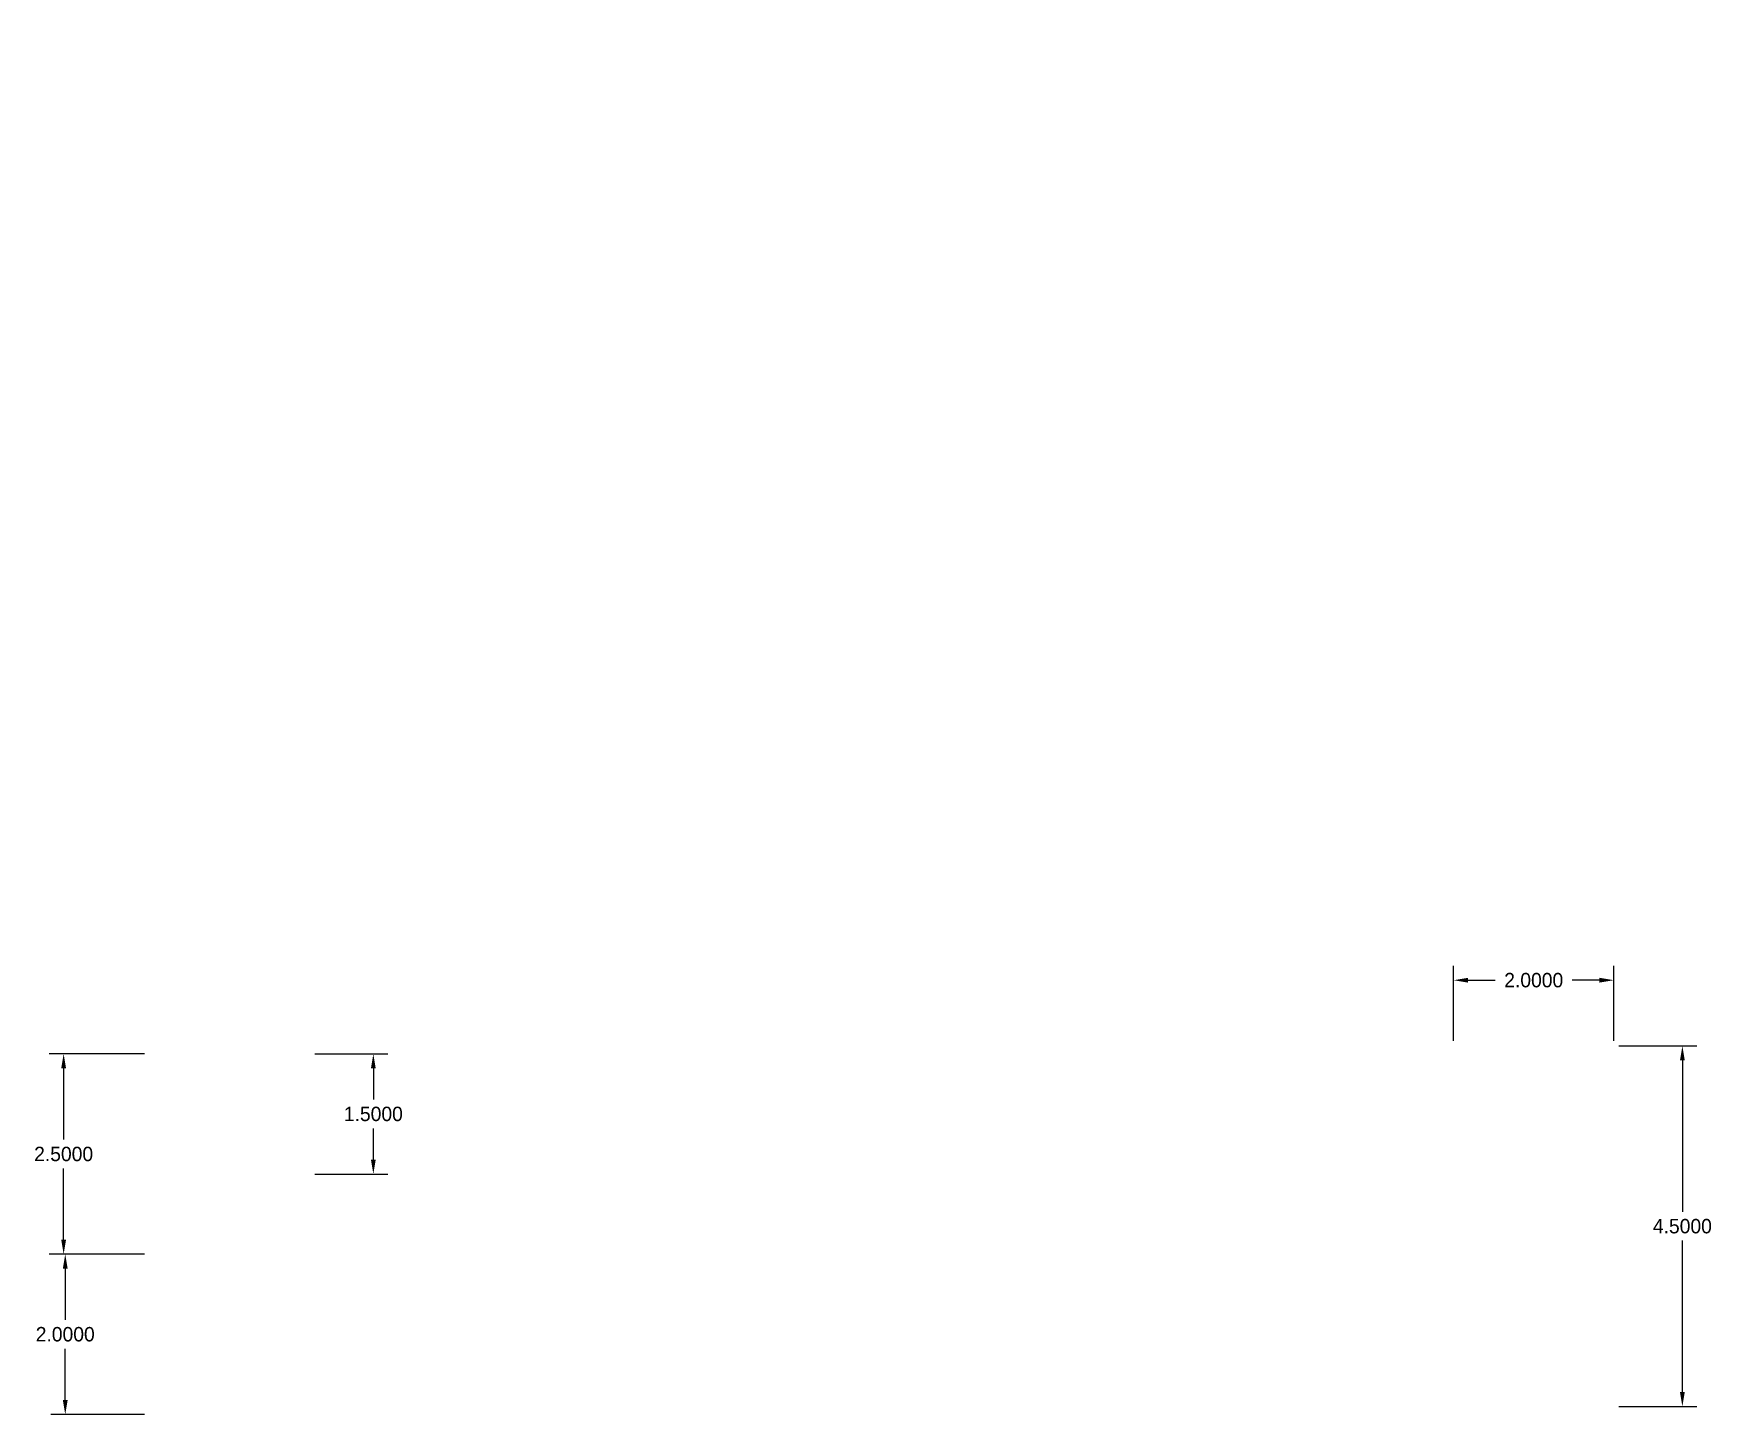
# Model space of a CAD drawing. Header units: inches. Extents: x 25.6 to 46.6, y 0.5 to 17.7.
import ezdxf

# ---------------------------------------------------------------- set-up
doc = ezdxf.new("R2010")
doc.units = ezdxf.units.IN
doc.header["$MEASUREMENT"] = 0
doc.layers.get('0').update_dxf_attribs({"true_color": 0xe7f0ff})
doc.dimstyles.get("Standard").update_dxf_attribs({"dimtxt": 0.18, "dimasz": 0.18, "dimexe": 0.18, "dimexo": 0.0625, "dimgap": 0.09, "dimtad": 0, "dimtih": 1, "dimtoh": 1, "dimdec": 4, "dimzin": 0, "dimdsep": 46, "dimtxsty": 'Standard', "dimcen": 0.09, "dimadec": 0, "dimazin": 0, "dimtfac": 1, "dimtdec": 4, "dimtofl": 0, "dimtmove": 0, "dimatfit": 3, "dimfxl": 1, "dimtolj": 1, "dimtzin": 0, "dimarcsym": 0})

# ---------------------------------------------------------------- blocks, each defined once
blk = doc.blocks.new('*D7')
at = {"color": 0, "lineweight": -2}
for p, q in [((27.023, 4.958), (25.835, 4.958)), ((26.015, 4.778), (26.015, 3.888)), ((26.015, 2.638), (26.015, 3.528)), ((27.023, 2.458), (25.835, 2.458))]:
    blk.add_line(p, q, dxfattribs=at)
at = {"color": 0}
for points in [[(25.985, 4.778), (26.045, 4.778), (26.015, 4.958)], [(25.985, 2.638), (26.045, 2.638), (26.015, 2.458)]]:
    blk.add_solid(points, dxfattribs=at)
at = {"layer": 'Defpoints', "color": 0}
for p in [(27.085, 4.958, -11.322), (26.015, 2.458), (27.085, 2.458, -11.322)]:
    blk.add_point(p, dxfattribs=at)
at = {"color": 0, "insert": (26.015, 3.708), "char_height": 0.18, "attachment_point": 5}
blk.add_mtext('\\A1;2.5000', dxfattribs=at)
blk = doc.blocks.new('*D8')
at = {"color": 0, "lineweight": -2}
for p, q in [((27.023, 2.458), (25.855, 2.458)), ((26.035, 2.278), (26.035, 1.638)), ((26.035, 0.638), (26.035, 1.278)), ((27.023, 0.458), (25.855, 0.458))]:
    blk.add_line(p, q, dxfattribs=at)
at = {"color": 0}
for points in [[(26.005, 2.278), (26.065, 2.278), (26.035, 2.458)], [(26.005, 0.638), (26.065, 0.638), (26.035, 0.458)]]:
    blk.add_solid(points, dxfattribs=at)
at = {"layer": 'Defpoints', "color": 0}
for p in [(27.085, 2.458, -11.322), (26.035, 0.458), (27.085, 0.458, -11.322)]:
    blk.add_point(p, dxfattribs=at)
at = {"color": 0, "insert": (26.035, 1.458), "char_height": 0.18, "attachment_point": 5}
blk.add_mtext('\\A1;2.0000', dxfattribs=at)
blk = doc.blocks.new('*D9')
at = {"color": 0, "lineweight": -2}
for p, q in [((29.148, 4.958), (30.06, 4.958)), ((29.88, 4.778), (29.88, 4.388)), ((29.88, 3.638), (29.88, 4.028)), ((29.148, 3.458), (30.06, 3.458))]:
    blk.add_line(p, q, dxfattribs=at)
at = {"color": 0}
for points in [[(29.85, 4.778), (29.91, 4.778), (29.88, 4.958)], [(29.85, 3.638), (29.91, 3.638), (29.88, 3.458)]]:
    blk.add_solid(points, dxfattribs=at)
at = {"layer": 'Defpoints', "color": 0}
for p in [(29.085, 4.958, -13.655), (29.085, 3.458, -13.655), (29.88, 3.458)]:
    blk.add_point(p, dxfattribs=at)
at = {"color": 0, "insert": (29.88, 4.208), "char_height": 0.18, "attachment_point": 5}
blk.add_mtext('\\A1;1.5000', dxfattribs=at)
blk = doc.blocks.new('*D13')
at = {"color": 0, "lineweight": -2}
for p, q in [((43.361, 5.12), (43.361, 6.058)), ((43.541, 5.878), (43.881, 5.878)), ((45.181, 5.878), (44.841, 5.878)), ((45.361, 5.12), (45.361, 6.058))]:
    blk.add_line(p, q, dxfattribs=at)
at = {"color": 0}
for points in [[(43.541, 5.908), (43.541, 5.848), (43.361, 5.878)], [(45.181, 5.908), (45.181, 5.848), (45.361, 5.878)]]:
    blk.add_solid(points, dxfattribs=at)
at = {"layer": 'Defpoints', "color": 0}
for p in [(45.361, 5.878), (43.361, 5.057, -8.804), (45.361, 5.057, -8.804)]:
    blk.add_point(p, dxfattribs=at)
at = {"color": 0, "insert": (44.361, 5.878), "char_height": 0.18, "attachment_point": 5}
blk.add_mtext('\\A1;2.0000', dxfattribs=at)
blk = doc.blocks.new('*D14')
at = {"color": 0, "lineweight": -2}
for p, q in [((45.424, 5.057), (46.396, 5.057)), ((46.216, 4.877), (46.216, 2.987)), ((46.216, 0.737), (46.216, 2.627)), ((45.424, 0.557), (46.396, 0.557))]:
    blk.add_line(p, q, dxfattribs=at)
at = {"color": 0}
for points in [[(46.186, 4.877), (46.246, 4.877), (46.216, 5.057)], [(46.186, 0.737), (46.246, 0.737), (46.216, 0.557)]]:
    blk.add_solid(points, dxfattribs=at)
at = {"layer": 'Defpoints', "color": 0}
for p in [(45.361, 5.057, -8.804), (45.361, 0.557, -8.804), (46.216, 0.557)]:
    blk.add_point(p, dxfattribs=at)
at = {"color": 0, "insert": (46.216, 2.807), "char_height": 0.18, "attachment_point": 5}
blk.add_mtext('\\A1;4.5000', dxfattribs=at)

msp = doc.modelspace()

# ---------------------------------------------------------------- dimensions: what is measured, and where the dimension line sits
for p1, p2, distance, picture, middle in [((43.36129, 5.0572, -8.80376), (45.36129, 5.0572, -8.80376), 0.82122, '*D13', (44.36129, 5.87842)), ((45.36129, 5.0572, -8.80376), (45.36129, 0.5572, -8.80376), 0.85486, '*D14', (46.21615, 2.8072)), ((27.08549, 4.95784, -11.3217), (27.08549, 2.45784, -11.3217), -1.07077, '*D7', (26.01472, 3.70784)), ((29.08549, 4.95784, -13.65503), (29.08549, 3.45784, -13.65503), 0.79492, '*D9', (29.88042, 4.20784)), ((27.08549, 2.45784, -11.3217), (27.08549, 0.45784, -11.3217), -1.05042, '*D8', (26.03507, 1.45784))]:
    dim = msp.add_aligned_dim(p1=p1, p2=p2, distance=distance, dimstyle='Standard')
    dim.commit()
    dim.dimension.update_dxf_attribs({"geometry": picture, "text_midpoint": middle})

doc.saveas('drawing.dxf')
